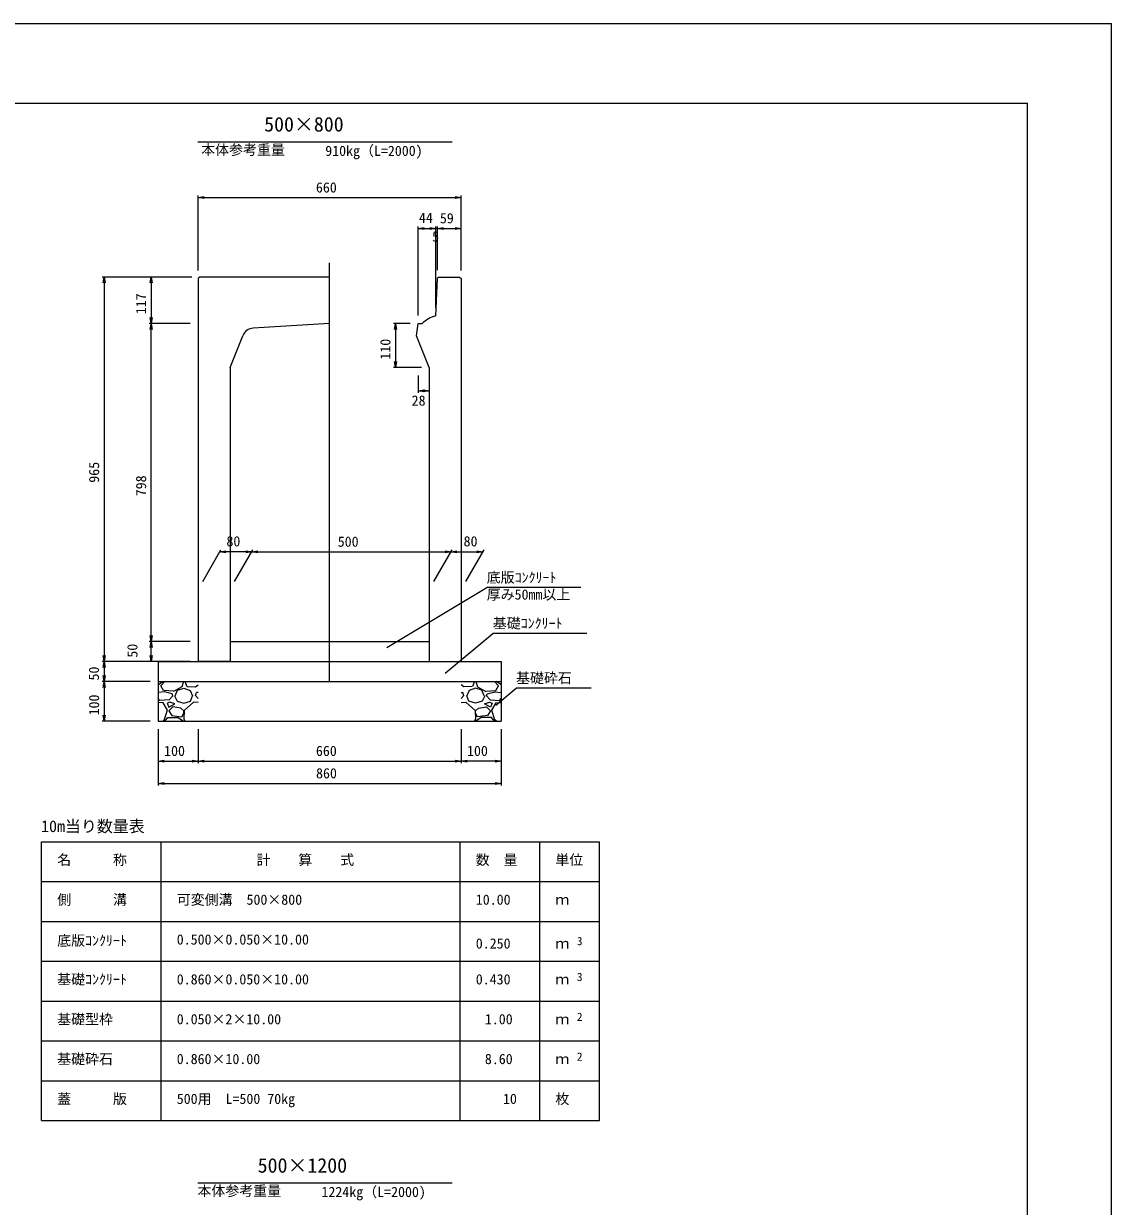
# Model space of a CAD drawing. Units: millimetres, scale not verified. Extents: x 2 to 84102, y -2 to 59398.
# Drawn here: x 56813 to 84102, y 29710 to 59398 of the extents above; entities that cross this region are included whole.
import ezdxf
from ezdxf.enums import TextEntityAlignment as Align

# ---------------------------------------------------------------- set-up
doc = ezdxf.new("R2010")
doc.units = ezdxf.units.MM
doc.header["$LTSCALE"] = 100
for name, color, linetype, lineweight in [('0_2', 7, 'Continuous', 9), ('D-STR-DIM', 7, 'Continuous', 18), ('D-STR-DIM（寸法）', 7, 'Continuous', 18), ('D-STR-HTXT（旗揚げ）', 4, 'Continuous', 18), ('D-STR-STRn（構造物）', 7, 'Continuous', 18), ('D-STR（構造物外形線）', 1, 'Continuous', 18), ('D-TTL(外枠）', 2, 'Continuous', 18), ('DEFPOINTS_3', 8, 'Continuous', 18), ('作図レイヤ', 1, 'Continuous', 18)]:
    doc.layers.add(name, color=color, linetype=linetype, lineweight=lineweight)
doc.layers.add('D-STR-TXT（文字）', color=7, linetype='Continuous')
doc.styles.add('ＭＳ ゴシック', font='')
doc.styles.get('ＭＳ ゴシック').set_extended_font_data('MS Gothic')

msp = doc.modelspace()

# ---------------------------------------------------------------- linework, layer by layer
at = {"layer": '0_2'}
for p, q in [((61190.6, 55031.7), (61340.6, 55056.7)), ((61340.6, 55006.7), (61190.6, 55031.7)), ((67640.6, 55056.7), (67790.6, 55031.7)), ((67790.6, 55031.7), (67640.6, 55006.7)), ((66710.6, 54257.8), (66860.6, 54282.8)), ((66860.6, 54232.8), (66710.6, 54257.8)), ((67000.6, 54282.8), (67150.6, 54257.8)), ((67150.6, 54257.8), (67000.6, 54232.8)), ((67198.8, 54257.8), (67348.8, 54282.8)), ((67348.8, 54232.8), (67198.8, 54257.8)), ((67640.6, 54282.8), (67790.6, 54257.8)), ((67790.6, 54257.8), (67640.6, 54232.8)), ((58808.9, 52888.3), (58833.9, 53038.3)), ((58833.9, 53038.3), (58858.9, 52888.3)), ((59988.2, 52888.3), (60013.2, 53038.3)), ((60013.2, 53038.3), (60038.2, 52888.3)), ((60013.2, 51868.3), (59988.2, 52018.3)), ((60038.2, 52018.3), (60013.2, 51868.3)), ((59988.2, 51718.3), (60013.2, 51868.3)), ((60013.2, 51868.3), (60038.2, 51718.3)), ((66118.4, 51718.3), (66143.4, 51868.3)), ((66143.4, 51868.3), (66168.4, 51718.3)), ((66143.4, 50768.3), (66118.4, 50918.3)), ((66168.4, 50918.3), (66143.4, 50768.3)), ((66710.6, 50183.3), (66860.6, 50208.3)), ((66860.6, 50158.3), (66710.6, 50183.3)), ((66840.6, 50208.3), (66990.6, 50183.3)), ((66990.6, 50183.3), (66840.6, 50158.3)), ((61735.2, 46140.6), (61885.2, 46165.6)), ((61885.2, 46115.6), (61735.2, 46140.6)), ((62385.2, 46165.6), (62535.2, 46140.6)), ((62535.2, 46140.6), (62385.2, 46115.6)), ((62535.2, 46140.6), (62685.2, 46165.6)), ((62685.2, 46115.6), (62535.2, 46140.6)), ((67385.2, 46165.6), (67535.2, 46140.6)), ((67535.2, 46140.6), (67385.2, 46115.6)), ((67535.2, 46140.6), (67685.2, 46165.6)), ((67685.2, 46115.6), (67535.2, 46140.6)), ((68185.2, 46165.6), (68335.2, 46140.6)), ((68335.2, 46140.6), (68185.2, 46115.6)), ((60013.2, 43888.3), (59988.2, 44038.3)), ((60038.2, 44038.3), (60013.2, 43888.3)), ((59988.2, 43738.3), (60013.2, 43888.3)), ((60013.2, 43888.3), (60038.2, 43738.3)), ((58833.9, 43388.3), (58808.9, 43538.3)), ((58808.9, 43238.3), (58833.9, 43388.3)), ((58858.9, 43538.3), (58833.9, 43388.3)), ((58833.9, 43388.3), (58858.9, 43238.3)), ((60013.2, 43388.3), (59988.2, 43538.3)), ((60038.2, 43538.3), (60013.2, 43388.3)), ((58833.9, 42888.3), (58808.9, 43038.3)), ((58808.9, 42738.3), (58833.9, 42888.3)), ((58858.9, 43038.3), (58833.9, 42888.3)), ((58833.9, 42888.3), (58858.9, 42738.3)), ((58833.9, 41888.3), (58808.9, 42038.3)), ((58858.9, 42038.3), (58833.9, 41888.3)), ((60190.6, 40888.3), (60340.6, 40913.3)), ((60340.6, 40863.3), (60190.6, 40888.3)), ((61040.6, 40913.3), (61190.6, 40888.3)), ((61190.6, 40888.3), (61040.6, 40863.3)), ((61190.6, 40888.3), (61340.6, 40913.3)), ((61340.6, 40863.3), (61190.6, 40888.3)), ((67640.6, 40913.3), (67790.6, 40888.3)), ((67790.6, 40888.3), (67640.6, 40863.3)), ((67790.6, 40888.3), (67940.6, 40913.3)), ((67940.6, 40863.3), (67790.6, 40888.3)), ((68640.6, 40913.3), (68790.6, 40888.3)), ((68790.6, 40888.3), (68640.6, 40863.3)), ((60190.6, 40326), (60340.6, 40351)), ((60340.6, 40301), (60190.6, 40326)), ((68640.6, 40351), (68790.6, 40326)), ((68790.6, 40326), (68640.6, 40301))]:
    msp.add_line(p, q, dxfattribs=at)
at = {"layer": '0_2', "lineweight": 18}
for p, q in [((61190.6, 55031.7), (61210.6, 55031.7)), ((67790.6, 55031.7), (67770.6, 55031.7)), ((66710.6, 54257.8), (66730.6, 54257.8)), ((67150.6, 54257.8), (67130.6, 54257.8)), ((67198.8, 54257.8), (67218.8, 54257.8)), ((67790.6, 54257.8), (67770.6, 54257.8)), ((58833.9, 53038.3), (58833.9, 53018.3)), ((60013.2, 53038.3), (60013.2, 53018.3)), ((60013.2, 51868.3), (60013.2, 51888.3)), ((60013.2, 51868.3), (60013.2, 51848.3)), ((66143.4, 51868.3), (66143.4, 51848.3)), ((66143.4, 50768.3), (66143.4, 50788.3)), ((66710.6, 50183.3), (66730.6, 50183.3)), ((66990.6, 50183.3), (66970.6, 50183.3)), ((61735.2, 46140.6), (61755.2, 46140.6)), ((62535.2, 46140.6), (62515.2, 46140.6)), ((62535.2, 46140.6), (62555.2, 46140.6)), ((67535.2, 46140.6), (67515.2, 46140.6)), ((67535.2, 46140.6), (67555.2, 46140.6)), ((68335.2, 46140.6), (68315.2, 46140.6)), ((60013.2, 43888.3), (60013.2, 43908.3)), ((60013.2, 43888.3), (60013.2, 43868.3)), ((58833.9, 43388.3), (58833.9, 43408.3)), ((58833.9, 43388.3), (58833.9, 43368.3)), ((60013.2, 43388.3), (60013.2, 43408.3)), ((58833.9, 42888.3), (58833.9, 42908.3)), ((58833.9, 42888.3), (58833.9, 42868.3)), ((58833.9, 41888.3), (58833.9, 41908.3)), ((60190.6, 40888.3), (60210.6, 40888.3)), ((61190.6, 40888.3), (61170.6, 40888.3)), ((61190.6, 40888.3), (61210.6, 40888.3)), ((67790.6, 40888.3), (67770.6, 40888.3)), ((67790.6, 40888.3), (67810.6, 40888.3)), ((68790.6, 40888.3), (68770.6, 40888.3)), ((60190.6, 40326), (60210.6, 40326)), ((68790.6, 40326), (68770.6, 40326))]:
    msp.add_line(p, q, dxfattribs=at)
at = {"layer": 'D-STR-DIM'}
for p, q in [((60190.6, 41688.3), (60190.6, 40276)), ((61190.6, 41688.3), (61190.6, 40838.3)), ((67790.6, 41688.3), (67790.6, 40838.3)), ((68790.6, 41688.3), (68790.6, 40276)), ((60210.6, 40888.3), (61170.6, 40888.3)), ((61210.6, 40888.3), (67770.6, 40888.3)), ((68770.6, 40888.3), (67810.6, 40888.3)), ((60210.6, 40326), (68770.6, 40326))]:
    msp.add_line(p, q, dxfattribs=at)
at = {"layer": 'D-STR-DIM（寸法）'}
for p, q in [((61190.6, 53198.3), (61190.6, 55081.7)), ((61210.6, 55031.7), (67770.6, 55031.7)), ((67790.6, 53198.3), (67790.6, 55081.7)), ((66710.6, 52068.3), (66710.6, 54307.8)), ((66730.6, 54257.8), (67130.6, 54257.8)), ((67150.6, 52265.7), (67150.6, 54307.8)), ((67198.8, 54257.8), (67150.6, 54257.8)), ((67198.8, 53208.3), (67198.8, 54307.8)), ((67218.8, 54257.8), (67770.6, 54257.8)), ((67790.6, 53198.3), (67790.6, 54307.8)), ((61030.6, 53038.3), (58783.9, 53038.3)), ((58833.9, 53018.3), (58833.9, 43408.3)), ((60013.2, 53018.3), (60013.2, 51888.3)), ((60990.6, 51868.3), (59963.2, 51868.3)), ((60013.2, 43908.3), (60013.2, 51848.3)), ((66510.6, 51868.3), (66093.4, 51868.3)), ((66143.4, 51848.3), (66143.4, 50788.3)), ((66790.6, 50768.3), (66093.4, 50768.3)), ((66710.6, 50568.3), (66710.6, 50133.3)), ((66990.6, 50568.3), (66990.6, 50133.3)), ((66730.6, 50183.3), (66970.6, 50183.3)), ((61306.1, 45397.3), (61764.1, 46190.6)), ((62515.2, 46140.6), (61755.2, 46140.6)), ((62106.1, 45397.3), (62564.1, 46190.6)), ((62555.2, 46140.6), (67515.2, 46140.6)), ((67106.1, 45397.3), (67564.1, 46190.6)), ((67555.2, 46140.6), (68315.2, 46140.6)), ((67906.1, 45397.3), (68364.1, 46190.6)), ((60990.6, 43888.3), (59963.2, 43888.3)), ((60013.2, 43408.3), (60013.2, 43868.3)), ((59990.6, 43388.3), (58783.9, 43388.3)), ((60990.6, 43388.3), (58783.9, 43388.3)), ((58833.9, 43368.3), (58833.9, 42908.3)), ((59990.6, 42888.3), (58783.9, 42888.3)), ((58833.9, 42868.3), (58833.9, 41908.3)), ((59990.6, 41888.3), (58783.9, 41888.3))]:
    msp.add_line(p, q, dxfattribs=at)
at = {"layer": 'D-STR-HTXT（旗揚げ）'}
for p, q in [((61184, 56434), (67562.3, 56434)), ((65927.6, 43734.4), (68430.6, 45241.1)), ((70790.4, 45241.1), (68430.6, 45241.1)), ((67391.4, 43090.2), (68583.1, 44091.5)), ((70942.9, 44091.5), (68583.1, 44091.5)), ((68658.4, 42291.1), (69166.8, 42717.3)), ((71053.1, 42717.3), (69166.8, 42717.3)), ((57261.8, 38863.8), (71261.8, 38863.8)), ((57261.8, 31863.8), (57261.8, 38863.8)), ((60261.8, 31863.8), (60261.8, 38863.8)), ((67761.8, 31863.8), (67761.8, 38863.8)), ((69761.8, 31863.8), (69761.8, 38863.8)), ((71261.8, 31863.8), (71261.8, 38863.8)), ((57261.8, 37863.8), (71261.8, 37863.8)), ((57261.8, 36863.8), (71261.8, 36863.8)), ((57261.8, 35863.8), (71261.8, 35863.8)), ((57261.8, 34863.8), (71261.8, 34863.8)), ((57261.8, 33863.8), (71261.8, 33863.8)), ((57261.8, 32863.8), (71261.8, 32863.8)), ((57261.8, 31863.8), (71261.8, 31863.8)), ((61184, 30300.2), (67562.3, 30300.2))]:
    msp.add_line(p, q, dxfattribs=at)
at = {"layer": 'D-STR-STRn（構造物）'}
for p, q in [((64490.6, 42888.3), (64490.6, 53390.2)), ((61990.6, 43888.3), (66990.6, 43888.3)), ((60190.6, 43388.3), (68790.6, 43388.3)), ((60190.6, 43388.3), (60190.6, 41888.3)), ((68790.6, 43388.3), (68790.6, 41888.3)), ((60190.6, 42888.3), (68790.6, 42888.3)), ((60190.6, 42801.3), (60303.2, 42888.3)), ((60252.3, 42777.9), (60351.7, 42888.3)), ((60324.3, 42657.3), (60254.3, 42777.3)), ((60822.7, 42887.8), (60782.7, 42747.8)), ((60856.7, 42888.3), (60910.7, 42760.2)), ((60911.7, 42757.3), (61121.7, 42747.3)), ((61122.4, 42748.6), (61190.6, 42801.3)), ((67858.8, 42748.6), (67790.6, 42801.3)), ((68069.5, 42757.3), (67859.5, 42747.3)), ((68124.5, 42888.3), (68070.5, 42760.2)), ((68158.5, 42887.8), (68198.5, 42747.8)), ((68728.9, 42777.9), (68629.5, 42888.3)), ((68656.9, 42657.3), (68726.9, 42777.3)), ((68790.6, 42801.3), (68678, 42888.3)), ((60343.2, 42626.7), (60190.6, 42610.6)), ((60232, 42411.1), (60190.6, 42456.3)), ((60571.7, 42639.9), (60321.7, 42659.9)), ((60542, 42578.4), (60342, 42628.4)), ((60552.3, 42527.9), (60462.3, 42427.9)), ((60552.4, 42527.2), (60542.4, 42577.2)), ((60782.8, 42747.1), (60572.8, 42637.1)), ((60601.5, 42528.1), (60661.5, 42388.1)), ((60612.1, 42527.8), (60672.1, 42667.8)), ((60672.4, 42667.8), (60832.4, 42717.8)), ((60832, 42717.8), (60992, 42657.8)), ((60992.5, 42657.5), (61052.5, 42527.5)), ((61002, 42388.3), (61052, 42528.3)), ((61190.6, 42456.3), (61122, 42531.1)), ((61122.1, 42528.1), (61152.1, 42608.1)), ((61190.6, 42610.6), (61153.2, 42606.7)), ((67790.6, 42610.6), (67828, 42606.7)), ((67790.6, 42456.3), (67859.2, 42531.1)), ((67859.1, 42528.1), (67829.1, 42608.1)), ((67988.7, 42657.5), (67928.7, 42527.5)), ((67979.2, 42388.3), (67929.2, 42528.3)), ((68149.2, 42717.8), (67989.2, 42657.8)), ((68308.8, 42667.8), (68148.8, 42717.8)), ((68198.4, 42747.1), (68408.4, 42637.1)), ((68369.1, 42527.8), (68309.1, 42667.8)), ((68379.7, 42528.1), (68319.7, 42388.1)), ((68409.5, 42639.9), (68659.5, 42659.9)), ((68428.8, 42527.2), (68438.8, 42577.2)), ((68428.9, 42527.9), (68518.9, 42427.9)), ((68439.2, 42578.4), (68639.2, 42628.4)), ((68638, 42626.7), (68790.6, 42610.6)), ((68749.2, 42411.1), (68790.6, 42456.3)), ((60312.6, 42346.8), (60190.6, 42357)), ((60461.6, 42428.4), (60231.6, 42408.4)), ((60424.5, 42168.4), (60314.5, 42348.4)), ((60342.4, 41917.5), (60422.4, 42167.5)), ((60412, 42337.9), (60452, 42237.9)), ((60482.2, 42367.5), (60412.2, 42337.5)), ((60452, 42238.1), (60602, 42328.1)), ((60552.3, 42247.8), (60452.3, 42147.8)), ((60602.7, 42328), (60482.7, 42368)), ((60753.5, 42218.4), (60553.5, 42248.4)), ((60661.6, 42387.1), (60831.6, 42337.1)), ((60834.4, 42145.8), (60754.4, 42215.8)), ((60841.9, 42158.3), (60831.9, 41948.3)), ((60832.9, 42337.2), (61002.9, 42387.2)), ((61072.6, 42367.8), (60842.6, 42157.8)), ((61190.6, 42357), (61072.6, 42366.8)), ((67790.6, 42357), (67908.6, 42366.8)), ((67908.6, 42367.8), (68138.6, 42157.8)), ((68148.3, 42337.2), (67978.3, 42387.2)), ((68139.3, 42158.3), (68149.3, 41948.3)), ((68146.8, 42145.8), (68226.8, 42215.8)), ((68319.6, 42387.1), (68149.6, 42337.1)), ((68227.7, 42218.4), (68427.7, 42248.4)), ((68378.5, 42328), (68498.5, 42368)), ((68529.2, 42238.1), (68379.2, 42328.1)), ((68428.9, 42247.8), (68528.9, 42147.8)), ((68499, 42367.5), (68569, 42337.5)), ((68519.6, 42428.4), (68749.6, 42408.4)), ((68569.2, 42337.9), (68529.2, 42237.9)), ((68556.7, 42168.4), (68666.7, 42348.4)), ((68638.8, 41917.5), (68558.8, 42167.5)), ((68668.6, 42346.8), (68790.6, 42357)), ((60190.6, 41888.3), (68790.6, 41888.3)), ((60303.2, 41888.3), (60342.4, 41918.6)), ((60351.7, 41888.3), (60432.3, 41977.9)), ((60432.4, 41977.9), (60692.4, 41977.9)), ((60452, 42148.2), (60532, 42028.2)), ((60532.6, 42027.4), (60782.6, 41997.4)), ((60692, 41980.1), (60822, 41890.1)), ((60782.6, 41998), (60832.6, 42088)), ((60830.7, 41950.2), (60856.8, 41888.3)), ((60832.4, 42087.9), (60832.4, 42147.9)), ((68150.5, 41950.2), (68124.5, 41888.3)), ((68198.6, 41998), (68148.6, 42088)), ((68148.8, 42087.9), (68148.8, 42147.9)), ((68289.2, 41980.1), (68159.2, 41890.1)), ((68448.6, 42027.4), (68198.6, 41997.4)), ((68548.8, 41977.9), (68288.8, 41977.9)), ((68529.2, 42148.2), (68449.2, 42028.2)), ((68629.5, 41888.3), (68548.9, 41977.9)), ((68678, 41888.3), (68638.8, 41918.6))]:
    msp.add_line(p, q, dxfattribs=at)
at = {"layer": 'D-STR（構造物外形線）'}
for p, q in [((61230.6, 53038.3), (61190.6, 52998.3)), ((61190.6, 52998.3), (61190.6, 43388.3)), ((64490.6, 53038.3), (61230.6, 53038.3)), ((67150.6, 52065.7), (67199.1, 53008.3)), ((67230.6, 53038.3), (67199.1, 53008.3)), ((67230.6, 53038.3), (67750.6, 53038.3)), ((67750.6, 53038.3), (67790.6, 52998.3)), ((67790.6, 52998.3), (67790.6, 43388.3)), ((64490.6, 51868.3), (62569.9, 51753)), ((66671.9, 51565), (66710.6, 51868.3)), ((66710.6, 51868.3), (66810.6, 51868.3)), ((61990.6, 50768.3), (62309.3, 51565)), ((66990.6, 50768.3), (66671.9, 51565)), ((61990.6, 50768.3), (61990.6, 43388.3)), ((66990.6, 50768.3), (66990.6, 43388.3)), ((61990.6, 43388.3), (61190.6, 43388.3)), ((66990.6, 43388.3), (67790.6, 43388.3))]:
    msp.add_line(p, q, dxfattribs=at)
for centre, radius, start, end in [((67369.9, 51296.3), 800, 105.91092, 134.35825), ((62587.8, 51453.6), 300, 93.43363, 158.19859)]:
    msp.add_arc(centre, radius, start, end, dxfattribs=at)
at = {"layer": 'D-TTL(外枠）'}
for p in [(2502.5, 57397.9), (82002.5, 1997.9)]:
    msp.add_line(p, (82002.5, 57397.9), dxfattribs=at)
at = {"layer": 'DEFPOINTS_3'}
for p in [(2.5, 59397.9), (84102.5, -2.1)]:
    msp.add_line(p, (84102.5, 59397.9), dxfattribs=at)
at = {"layer": '作図レイヤ'}
msp.add_line((61890.6, 43388.3), (61190.6, 43388.3), dxfattribs=at)

# ---------------------------------------------------------------- texts
at = {"layer": 'D-STR-DIM', "style": 'ＭＳ ゴシック'}
for s, p in [('100', (60336.2, 40938.3)), ('660', (64145.9, 40938.3)), ('100', (67936.2, 40938.3)), ('860', (64148.6, 40376))]:
    msp.add_text(s, height=256.6, dxfattribs=at).set_placement(p, align=Align.BOTTOM_LEFT)
at = {"layer": 'D-STR-DIM（寸法）', "style": 'ＭＳ ゴシック'}
for s, p in [('660', (64145.9, 55081.7)), ('44', (66730.4, 54320.9)), ('59', (67255.8, 54308.9)), ('5', (67060.5, 53849.5)), ('28', (66547.2, 49731.9)), ('80', (61900.3, 46198.9)), ('500', (64693.2, 46190.6)), ('80', (67851, 46199.2))]:
    msp.add_text(s, height=256.6, dxfattribs=at).set_placement(p, align=Align.BOTTOM_LEFT)
for s, p in [('117', (59963.2, 52105.1)), ('110', (66093.4, 50963.8)), ('965', (58783.9, 47873.9)), ('798', (59963.2, 47534.5)), ('50', (59745.6, 43483.2)), ('50', (58779.9, 42910)), ('100', (58783.9, 42033.8))]:
    msp.add_text(s, height=256.6, rotation=90, dxfattribs=at).set_placement(p, align=Align.BOTTOM_LEFT)
at = {"layer": 'D-STR-TXT（文字）', "style": 'ＭＳ ゴシック'}
for s, height, p in [('500×800', 366.6, (62846.6, 56578.8)), ('本体参考重量', 256.6, (61267.1, 56027.3)), ('910kg（L=2000)', 256.6, (64379, 56000.9)), ('底版ｺﾝｸﾘｰﾄ', 256.6, (68430.6, 45291.1)), ('厚み50mm以上', 256.6, (68430.6, 44863.9)), ('基礎ｺﾝｸﾘｰﾄ', 256.6, (68583.1, 44141.5)), ('基礎砕石', 256.6, (69166.8, 42767.3)), ('10m当り数量表', 293.3, (57250.9, 39016.3)), ('名\u3000\u3000\u3000称', 256.6, (57654.1, 38204.1)), ('計\u3000\u3000算\u3000\u3000式', 256.6, (62654.9, 38204.1)), ('数\u3000量', 256.6, (68154.1, 38204.1)), ('単位', 256.6, (70154.1, 38204.1)), ('側\u3000\u3000\u3000溝', 256.6, (57654.1, 37204.1)), ('可変側溝\u3000500×800', 256.6, (60654.1, 37204.1)), ('10.00', 256.6, (68156.8, 37204.1)), ('ｍ', 256.6, (70154.1, 37204.1)), ('底版ｺﾝｸﾘｰﾄ', 256.6, (57654.1, 36177.6)), ('0.500×0.050×10.00', 256.6, (60654.1, 36204.1)), ('0.250', 256.6, (68156.8, 36104.1)), ('ｍ', 256.6, (70154.1, 36104.1)), ('3', 205.3, (70694.3, 36204.6)), ('基礎ｺﾝｸﾘｰﾄ', 256.6, (57654.1, 35204.1)), ('0.860×0.050×10.00', 256.6, (60654.1, 35204.1)), ('0.430', 256.6, (68156.8, 35204.1)), ('ｍ', 256.6, (70154.1, 35204.1)), ('3', 205.3, (70694.3, 35304.6)), ('基礎型枠', 256.6, (57654.1, 34204.1)), ('0.050×2×10.00', 256.6, (60654.1, 34204.1)), ('1.00', 256.6, (68384.2, 34204.1)), ('ｍ', 256.6, (70154.1, 34204.1)), ('2', 205.3, (70694.3, 34304.6)), ('基礎砕石', 256.6, (57654.1, 33204.1)), ('2', 205.3, (70694.3, 33304.6)), ('0.860×10.00', 256.6, (60654.1, 33204.1)), ('8.60', 256.6, (68384.2, 33204.1)), ('ｍ', 256.6, (70154.1, 33204.1)), ('蓋\u3000\u3000\u3000版', 256.6, (57654.1, 32204.1)), ('500用\u3000L=500 70kg', 256.6, (60654.1, 32204.1)), ('10', 256.6, (68839, 32204.1)), ('枚', 256.6, (70154.1, 32204.1)), ('500×1200', 366.6, (62684.1, 30445)), ('本体参考重量', 256.6, (61173.2, 29893.5)), ('1224kg（L=2000)', 256.6, (64285.2, 29867.1))]:
    msp.add_text(s, height=height, dxfattribs=at).set_placement(p, align=Align.BOTTOM_LEFT)

doc.saveas('drawing.dxf')
